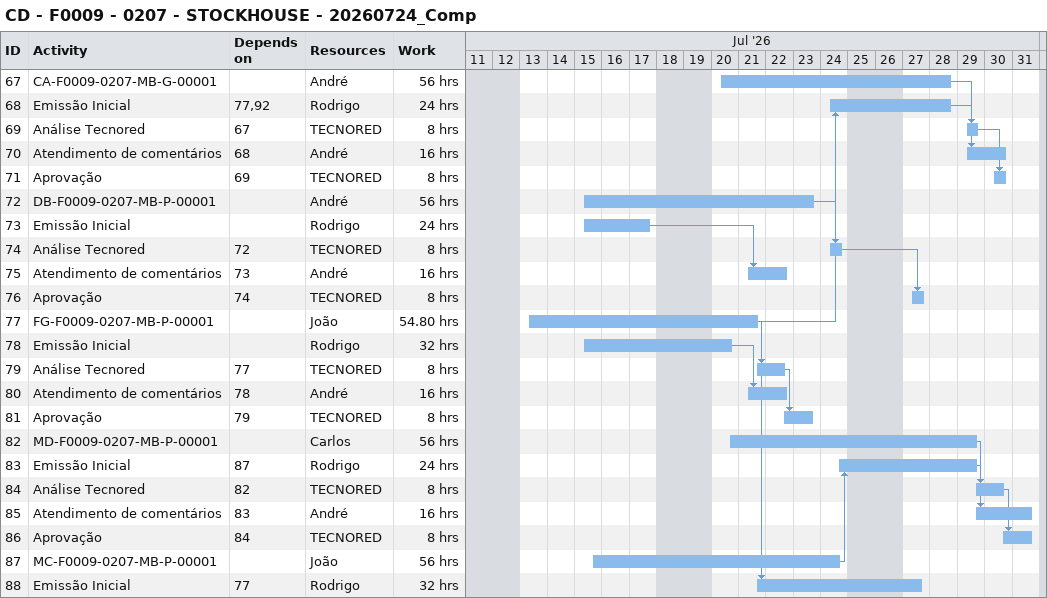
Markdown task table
CD - F0009 - 0207 - STOCKHOUSE - 20260724_Comp

| ID | Task | Start | Finish | Predecessors | Resources | Work (h) |
|---|---|---|---|---|---|---|
| 67 | CA-F0009-0207-MB-G-00001 | 2026-07-20 | 2026-07-28 |  | André | 56 |
| 68 | Emissão Inicial | 2026-07-24 | 2026-07-28 | 77, 92 | Rodrigo | 24 |
| 69 | Análise Tecnored | 2026-07-29 | 2026-07-29 | 67 | TECNORED | 8 |
| 70 | Atendimento de comentários | 2026-07-29 | 2026-07-30 | 68 | André | 16 |
| 71 | Aprovação | 2026-07-30 | 2026-07-30 | 69 | TECNORED | 8 |
| 72 | DB-F0009-0207-MB-P-00001 | 2026-07-15 | 2026-07-23 |  | André | 56 |
| 73 | Emissão Inicial | 2026-07-15 | 2026-07-17 |  | Rodrigo | 24 |
| 74 | Análise Tecnored | 2026-07-24 | 2026-07-24 | 72 | TECNORED | 8 |
| 75 | Atendimento de comentários | 2026-07-21 | 2026-07-22 | 73 | André | 16 |
| 76 | Aprovação | 2026-07-27 | 2026-07-27 | 74 | TECNORED | 8 |
| 77 | FG-F0009-0207-MB-P-00001 | 2026-07-13 | 2026-07-21 |  | João | 54.80 |
| 78 | Emissão Inicial | 2026-07-15 | 2026-07-20 |  | Rodrigo | 32 |
| 79 | Análise Tecnored | 2026-07-21 | 2026-07-22 | 77 | TECNORED | 8 |
| 80 | Atendimento de comentários | 2026-07-21 | 2026-07-22 | 78 | André | 16 |
| 81 | Aprovação | 2026-07-22 | 2026-07-23 | 79 | TECNORED | 8 |
| 82 | MD-F0009-0207-MB-P-00001 | 2026-07-20 | 2026-07-29 |  | Carlos | 56 |
| 83 | Emissão Inicial | 2026-07-24 | 2026-07-29 | 87 | Rodrigo | 24 |
| 84 | Análise Tecnored | 2026-07-29 | 2026-07-30 | 82 | TECNORED | 8 |
| 85 | Atendimento de comentários | 2026-07-29 | 2026-07-31 | 83 | André | 16 |
| 86 | Aprovação | 2026-07-30 | 2026-07-31 | 84 | TECNORED | 8 |
| 87 | MC-F0009-0207-MB-P-00001 | 2026-07-15 | 2026-07-24 |  | João | 56 |
| 88 | Emissão Inicial | 2026-07-21 | 2026-07-27 | 77 | Rodrigo | 32 |
